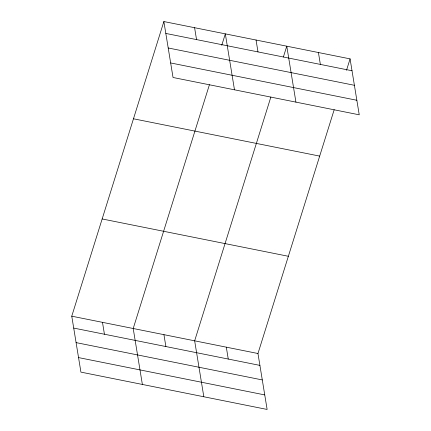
<?xml version="1.0" encoding="UTF-8"?>
<svg xmlns="http://www.w3.org/2000/svg" width="431" height="431" viewBox="0 0 431 431"><rect width="100%" height="100%" fill="white"/><g stroke="black" fill="none" stroke-linecap="round" stroke-linejoin="round"><path stroke-width="0.65" d="M334.181 109.711L257.964 353.512L267.128 409.45L80.926 372.125L71.761 316.187L163.872 21.55L350.074 58.875L359.238 114.813L173.036 77.488L163.872 21.55M209.428 84.708L133.211 328.508L142.37 384.441M221.744 45.303L225.321 33.866L234.48 89.804M270.873 97.023L194.656 340.824L203.82 396.762M283.388 56.989L286.766 46.182L295.93 102.12M346.502 70.312L350.074 58.875M165.822 33.435L352.025 70.759M168.198 47.976L354.401 85.295M170.654 62.953L356.857 100.272M133.475 118.784L319.678 156.103M102.158 218.959L288.361 256.283M71.761 316.187L257.964 353.512M73.712 328.077L259.915 365.396M76.093 342.613L262.296 379.937M78.544 357.59L264.747 394.915M318.423 52.528L320.368 64.413M256.046 40.024L257.991 51.909M194.596 27.708L196.541 39.593M226.313 347.165L228.258 359.055M163.936 334.666L165.881 346.551M102.486 322.345L104.431 334.235"/></g></svg>
